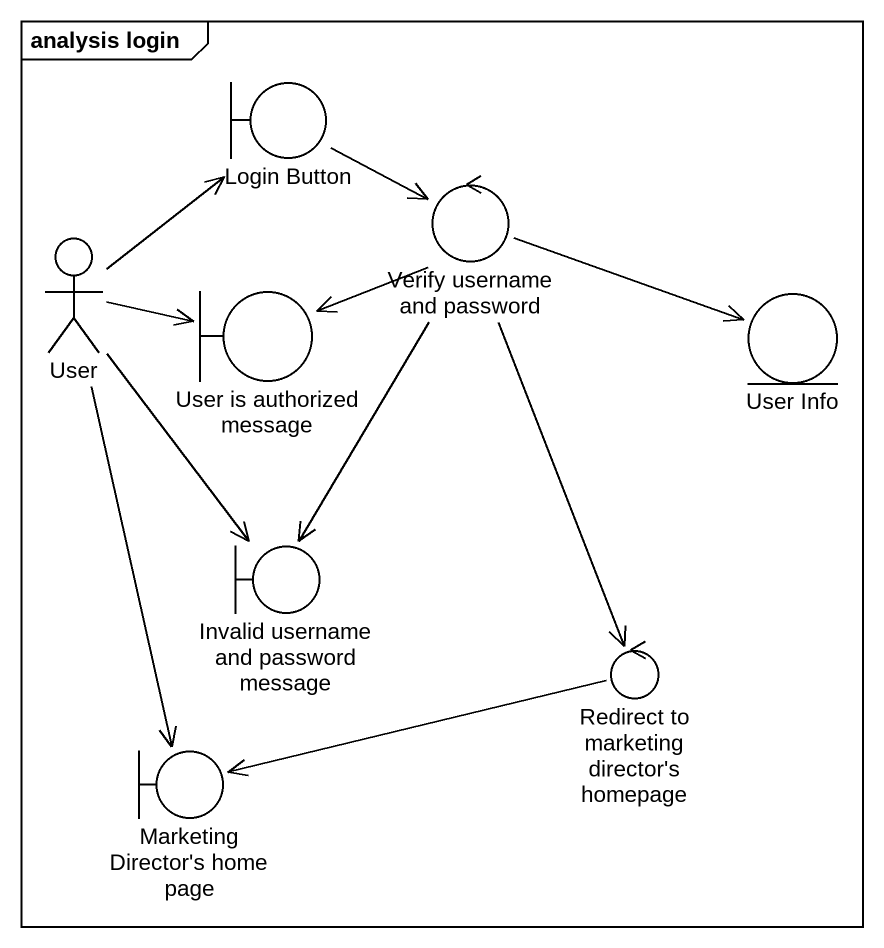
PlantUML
@startuml
mainframe analysis login
boundary "Login Button" as Login_Button
actor User
control "Verify username and password" as Verify_username_and_password
boundary "User is authorized message" as User_is_authorized_message
entity "User Info" as User_Info
boundary "Invalid username and password message" as Invalid_username_and
control "Redirect to marketing director's homepage" as Redirect_to_marketing
boundary "Marketing Director's home page" as Marketing_Director_s_home
Login_Button --> Verify_username_and_password
User -up-> Login_Button
User -right-> User_is_authorized_message
User --> Invalid_username_and
User --> Marketing_Director_s_home
Verify_username_and_password -left-> User_is_authorized_message
Verify_username_and_password -right-> User_Info
Verify_username_and_password --> Invalid_username_and
Verify_username_and_password --> Redirect_to_marketing
Redirect_to_marketing -left-> Marketing_Director_s_home
@enduml
